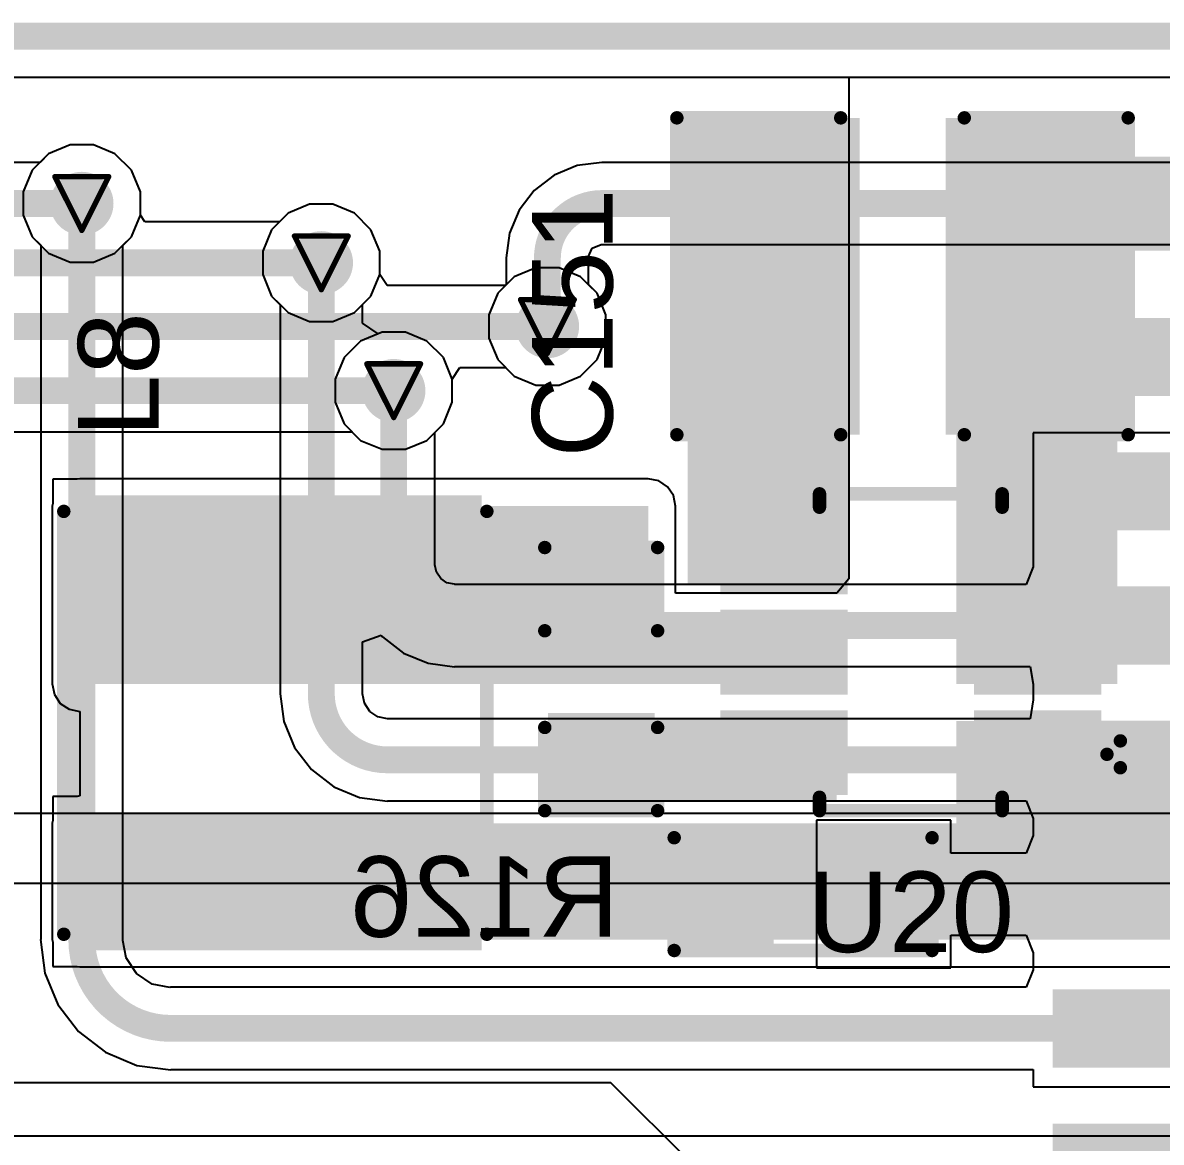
# Model space of a CAD drawing. Header units: inches. Extents: x 0 to 211, y 0 to 201.
# Drawn here: x 1.2294 to 1.6532, y 4.3125 to 4.7294 of the extents above; entities that cross this region are included whole.
import ezdxf

# ---------------------------------------------------------------- set-up
doc = ezdxf.new("R2010")
doc.units = ezdxf.units.IN
doc.header["$MEASUREMENT"] = 0
for name, color, linetype in [('Board Outline', 216, 'Continuous'), ('Bottom Layer', 5, 'Continuous'), ('Bottom Overlay', 54, 'Continuous'), ('Bottom Paste', 16, 'Continuous'), ('Bottom Solder', 6, 'Continuous'), ('Drill Drawing', 1, 'Continuous'), ('Layer 1', 16, 'Continuous'), ('Layer 2', 76, 'Continuous'), ('Top Layer', 1, 'Continuous'), ('Top Overlay', 2, 'Continuous'), ('Top Paste', 8, 'Continuous'), ('Top Solder', 216, 'Continuous'), ('Via Holes', 16, 'Continuous')]:
    doc.layers.add(name, color=color, linetype=linetype)
doc.styles.add('Arial', font='', dxfattribs={"height": 0.2})
doc.styles.get('Arial').set_extended_font_data('Arial')

# ---------------------------------------------------------------- blocks, each defined once
blk = doc.blocks.new('TSOT_23_6_6')
at = {"layer": 'Top Layer'}
for points in [[(-0.06693, 0.04921), (-0.02756, 0.04921), (-0.02756, 0.02559), (-0.06693, 0.02559)], [(0.02756, 0.04921), (0.06693, 0.04921), (0.06693, 0.02559), (0.02756, 0.02559)], [(-0.06693, 0.01181), (-0.02756, 0.01181), (-0.02756, -0.01181), (-0.06693, -0.01181)], [(0.02756, 0.01181), (0.06693, 0.01181), (0.06693, -0.01181), (0.02756, -0.01181)], [(-0.06693, -0.02559), (-0.02756, -0.02559), (-0.02756, -0.04921), (-0.06693, -0.04921)], [(0.02756, -0.02559), (0.06693, -0.02559), (0.06693, -0.04921), (0.02756, -0.04921)]]:
    blk.add_hatch(color=1, dxfattribs=at).paths.add_polyline_path(points)
at = {"layer": 'Top Paste'}
for points in [[(-0.06693, 0.04921), (-0.02756, 0.04921), (-0.02756, 0.02559), (-0.06693, 0.02559)], [(0.02756, 0.04921), (0.06693, 0.04921), (0.06693, 0.02559), (0.02756, 0.02559)], [(-0.06693, 0.01181), (-0.02756, 0.01181), (-0.02756, -0.01181), (-0.06693, -0.01181)], [(0.02756, 0.01181), (0.06693, 0.01181), (0.06693, -0.01181), (0.02756, -0.01181)], [(-0.06693, -0.02559), (-0.02756, -0.02559), (-0.02756, -0.04921), (-0.06693, -0.04921)], [(0.02756, -0.02559), (0.06693, -0.02559), (0.06693, -0.04921), (0.02756, -0.04921)]]:
    blk.add_hatch(color=8, dxfattribs=at).paths.add_polyline_path(points)
at = {"layer": 'Top Solder'}
for points in [[(-0.07093, 0.05321), (-0.02356, 0.05321), (-0.02356, 0.02159), (-0.07093, 0.02159)], [(0.02356, 0.05321), (0.07093, 0.05321), (0.07093, 0.02159), (0.02356, 0.02159)], [(-0.07093, 0.01581), (-0.02356, 0.01581), (-0.02356, -0.01581), (-0.07093, -0.01581)], [(0.02356, 0.01581), (0.07093, 0.01581), (0.07093, -0.01581), (0.02356, -0.01581)], [(-0.07093, -0.02159), (-0.02356, -0.02159), (-0.02356, -0.05321), (-0.07093, -0.05321)], [(0.02356, -0.02159), (0.07093, -0.02159), (0.07093, -0.05321), (0.02356, -0.05321)]]:
    blk.add_hatch(color=216, dxfattribs=at).paths.add_polyline_path(points)
at = {"layer": 'Top Overlay'}
for points in [[(0.034, 0.059, 0.005, 0.005, 0), (-0.034, 0.059, 0.005, 0.005, 0)], [(-0.034, 0.059, 0.005, 0.005, 0), (-0.034, 0.054, 0.005, 0.005, 0)], [(0.034, 0.059, 0.005, 0.005, 0), (0.034, 0.054, 0.005, 0.005, 0)], [(-0.078, 0.043, 0.005, 0.005, 0), (-0.078, 0.033, 0.005, 0.005, 0)], [(-0.073, 0.038, 0.005, 0.005, 0), (-0.078, 0.043, 0.005, 0.005, 0)], [(-0.073, 0.038, 0.005, 0.005, 0), (-0.078, 0.033, 0.005, 0.005, 0)], [(-0.034, -0.059, 0.005, 0.005, 0), (-0.034, -0.054, 0.005, 0.005, 0)], [(0.034, -0.054, 0.005, 0.005, 0), (0.034, -0.059, 0.005, 0.005, 0)], [(0.034, -0.059, 0.005, 0.005, 0), (-0.034, -0.059, 0.005, 0.005, 0)]]:
    blk.add_lwpolyline(points, format="xyseb", dxfattribs=at)
for points in [[(-0.03525, 0.059, 0.0025, 0.0025, 1), (-0.03275, 0.059, 0.0025, 0.0025, 1)], [(-0.03525, 0.059, 0.0025, 0.0025, 1), (-0.03275, 0.059, 0.0025, 0.0025, 1)], [(0.03275, 0.059, 0.0025, 0.0025, 1), (0.03525, 0.059, 0.0025, 0.0025, 1)], [(0.03275, 0.059, 0.0025, 0.0025, 1), (0.03525, 0.059, 0.0025, 0.0025, 1)], [(-0.03525, 0.054, 0.0025, 0.0025, 1), (-0.03275, 0.054, 0.0025, 0.0025, 1)], [(0.03275, 0.054, 0.0025, 0.0025, 1), (0.03525, 0.054, 0.0025, 0.0025, 1)], [(-0.07925, 0.043, 0.0025, 0.0025, 1), (-0.07675, 0.043, 0.0025, 0.0025, 1)], [(-0.07925, 0.043, 0.0025, 0.0025, 1), (-0.07675, 0.043, 0.0025, 0.0025, 1)], [(-0.07425, 0.038, 0.0025, 0.0025, 1), (-0.07175, 0.038, 0.0025, 0.0025, 1)], [(-0.07425, 0.038, 0.0025, 0.0025, 1), (-0.07175, 0.038, 0.0025, 0.0025, 1)], [(-0.07925, 0.033, 0.0025, 0.0025, 1), (-0.07675, 0.033, 0.0025, 0.0025, 1)], [(-0.07925, 0.033, 0.0025, 0.0025, 1), (-0.07675, 0.033, 0.0025, 0.0025, 1)], [(-0.03525, -0.054, 0.0025, 0.0025, 1), (-0.03275, -0.054, 0.0025, 0.0025, 1)], [(0.03275, -0.054, 0.0025, 0.0025, 1), (0.03525, -0.054, 0.0025, 0.0025, 1)], [(-0.03525, -0.059, 0.0025, 0.0025, 1), (-0.03275, -0.059, 0.0025, 0.0025, 1)], [(-0.03525, -0.059, 0.0025, 0.0025, 1), (-0.03275, -0.059, 0.0025, 0.0025, 1)], [(0.03275, -0.059, 0.0025, 0.0025, 1), (0.03525, -0.059, 0.0025, 0.0025, 1)], [(0.03275, -0.059, 0.0025, 0.0025, 1), (0.03525, -0.059, 0.0025, 0.0025, 1)]]:
    blk.add_lwpolyline(points, format="xyseb", close=True, dxfattribs=at)
blk = doc.blocks.new('SOIC_16_300____B_8')
at = {"layer": 'Bottom Layer'}
for points in [[(-0.22441, 0.18681), (-0.15945, 0.18681), (-0.15945, 0.16319), (-0.22441, 0.16319)], [(0.15945, 0.18681), (0.22441, 0.18681), (0.22441, 0.16319), (0.15945, 0.16319)], [(-0.22441, 0.13681), (-0.15945, 0.13681), (-0.15945, 0.11319), (-0.22441, 0.11319)], [(0.15945, 0.13681), (0.22441, 0.13681), (0.22441, 0.11319), (0.15945, 0.11319)], [(-0.22441, 0.08681), (-0.15945, 0.08681), (-0.15945, 0.06319), (-0.22441, 0.06319)], [(0.15945, 0.08681), (0.22441, 0.08681), (0.22441, 0.06319), (0.15945, 0.06319)], [(-0.22441, 0.03681), (-0.15945, 0.03681), (-0.15945, 0.01319), (-0.22441, 0.01319)], [(0.15945, 0.03681), (0.22441, 0.03681), (0.22441, 0.01319), (0.15945, 0.01319)], [(-0.22441, -0.01319), (-0.15945, -0.01319), (-0.15945, -0.03681), (-0.22441, -0.03681)], [(0.15945, -0.01319), (0.22441, -0.01319), (0.22441, -0.03681), (0.15945, -0.03681)], [(-0.22441, -0.06319), (-0.15945, -0.06319), (-0.15945, -0.08681), (-0.22441, -0.08681)], [(0.15945, -0.06319), (0.22441, -0.06319), (0.22441, -0.08681), (0.15945, -0.08681)], [(-0.22441, -0.11319), (-0.15945, -0.11319), (-0.15945, -0.13681), (-0.22441, -0.13681)], [(0.15945, -0.11319), (0.22441, -0.11319), (0.22441, -0.13681), (0.15945, -0.13681)], [(-0.22441, -0.16319), (-0.15945, -0.16319), (-0.15945, -0.18681), (-0.22441, -0.18681)], [(0.15945, -0.16319), (0.22441, -0.16319), (0.22441, -0.18681), (0.15945, -0.18681)]]:
    blk.add_hatch(color=5, dxfattribs=at).paths.add_polyline_path(points)
at = {"layer": 'Bottom Overlay'}
blk.add_hatch(color=54, dxfattribs=at).paths.add_polyline_path([(-0.156, -0.18799), (-0.142, -0.18799), (-0.142, -0.16199), (-0.156, -0.16199)])
at = {"layer": 'Bottom Paste'}
for points in [[(-0.22441, 0.18681), (-0.15945, 0.18681), (-0.15945, 0.16319), (-0.22441, 0.16319)], [(0.15945, 0.18681), (0.22441, 0.18681), (0.22441, 0.16319), (0.15945, 0.16319)], [(-0.22441, 0.13681), (-0.15945, 0.13681), (-0.15945, 0.11319), (-0.22441, 0.11319)], [(0.15945, 0.13681), (0.22441, 0.13681), (0.22441, 0.11319), (0.15945, 0.11319)], [(-0.22441, 0.08681), (-0.15945, 0.08681), (-0.15945, 0.06319), (-0.22441, 0.06319)], [(0.15945, 0.08681), (0.22441, 0.08681), (0.22441, 0.06319), (0.15945, 0.06319)], [(-0.22441, 0.03681), (-0.15945, 0.03681), (-0.15945, 0.01319), (-0.22441, 0.01319)], [(0.15945, 0.03681), (0.22441, 0.03681), (0.22441, 0.01319), (0.15945, 0.01319)], [(-0.22441, -0.01319), (-0.15945, -0.01319), (-0.15945, -0.03681), (-0.22441, -0.03681)], [(0.15945, -0.01319), (0.22441, -0.01319), (0.22441, -0.03681), (0.15945, -0.03681)], [(-0.22441, -0.06319), (-0.15945, -0.06319), (-0.15945, -0.08681), (-0.22441, -0.08681)], [(0.15945, -0.06319), (0.22441, -0.06319), (0.22441, -0.08681), (0.15945, -0.08681)], [(-0.22441, -0.11319), (-0.15945, -0.11319), (-0.15945, -0.13681), (-0.22441, -0.13681)], [(0.15945, -0.11319), (0.22441, -0.11319), (0.22441, -0.13681), (0.15945, -0.13681)], [(-0.22441, -0.16319), (-0.15945, -0.16319), (-0.15945, -0.18681), (-0.22441, -0.18681)], [(0.15945, -0.16319), (0.22441, -0.16319), (0.22441, -0.18681), (0.15945, -0.18681)]]:
    blk.add_hatch(color=16, dxfattribs=at).paths.add_polyline_path(points)
at = {"layer": 'Bottom Solder'}
for points in [[(-0.22717, 0.18957), (-0.15669, 0.18957), (-0.15669, 0.16043), (-0.22717, 0.16043)], [(0.15669, 0.18957), (0.22717, 0.18957), (0.22717, 0.16043), (0.15669, 0.16043)], [(-0.22717, 0.13957), (-0.15669, 0.13957), (-0.15669, 0.11043), (-0.22717, 0.11043)], [(0.15669, 0.13957), (0.22717, 0.13957), (0.22717, 0.11043), (0.15669, 0.11043)], [(-0.22717, 0.08957), (-0.15669, 0.08957), (-0.15669, 0.06043), (-0.22717, 0.06043)], [(0.15669, 0.08957), (0.22717, 0.08957), (0.22717, 0.06043), (0.15669, 0.06043)], [(-0.22717, 0.03957), (-0.15669, 0.03957), (-0.15669, 0.01043), (-0.22717, 0.01043)], [(0.15669, 0.03957), (0.22717, 0.03957), (0.22717, 0.01043), (0.15669, 0.01043)], [(-0.22717, -0.01043), (-0.15669, -0.01043), (-0.15669, -0.03957), (-0.22717, -0.03957)], [(0.15669, -0.01043), (0.22717, -0.01043), (0.22717, -0.03957), (0.15669, -0.03957)], [(-0.22717, -0.06043), (-0.15669, -0.06043), (-0.15669, -0.08957), (-0.22717, -0.08957)], [(0.15669, -0.06043), (0.22717, -0.06043), (0.22717, -0.08957), (0.15669, -0.08957)], [(-0.22717, -0.11043), (-0.15669, -0.11043), (-0.15669, -0.13957), (-0.22717, -0.13957)], [(0.15669, -0.11043), (0.22717, -0.11043), (0.22717, -0.13957), (0.15669, -0.13957)], [(-0.22717, -0.16043), (-0.15669, -0.16043), (-0.15669, -0.18957), (-0.22717, -0.18957)], [(0.15669, -0.16043), (0.22717, -0.16043), (0.22717, -0.18957), (0.15669, -0.18957)]]:
    blk.add_hatch(color=6, dxfattribs=at).paths.add_polyline_path(points)
at = {"layer": 'Bottom Overlay'}
for points in [[(-0.142, 0.205, 0.005, 0.005, 0), (0.151, 0.205, 0.005, 0.005, 0)], [(-0.2363, -0.171, 0.00787, 0.00787, 0), (-0.2313, -0.176, 0.00787, 0.00787, 0)], [(-0.2363, -0.181, 0.00787, 0.00787, 0), (-0.2363, -0.171, 0.00787, 0.00787, 0)], [(-0.2363, -0.181, 0.00787, 0.00787, 0), (-0.2313, -0.176, 0.00787, 0.00787, 0)], [(-0.142, -0.205, 0.005, 0.005, 0), (0.151, -0.205, 0.005, 0.005, 0)]]:
    blk.add_lwpolyline(points, format="xyseb", dxfattribs=at)
for points in [[(-0.14325, 0.205, 0.0025, 0.0025, 1), (-0.14075, 0.205, 0.0025, 0.0025, 1)], [(0.14975, 0.205, 0.0025, 0.0025, 1), (0.15225, 0.205, 0.0025, 0.0025, 1)], [(-0.23827, -0.171, 0.00394, 0.00394, 1), (-0.23433, -0.171, 0.00394, 0.00394, 1)], [(-0.23827, -0.171, 0.00394, 0.00394, 1), (-0.23433, -0.171, 0.00394, 0.00394, 1)], [(-0.23327, -0.176, 0.00394, 0.00394, 1), (-0.22933, -0.176, 0.00394, 0.00394, 1)], [(-0.23327, -0.176, 0.00394, 0.00394, 1), (-0.22933, -0.176, 0.00394, 0.00394, 1)], [(-0.23827, -0.181, 0.00394, 0.00394, 1), (-0.23433, -0.181, 0.00394, 0.00394, 1)], [(-0.23827, -0.181, 0.00394, 0.00394, 1), (-0.23433, -0.181, 0.00394, 0.00394, 1)], [(-0.14325, -0.205, 0.0025, 0.0025, 1), (-0.14075, -0.205, 0.0025, 0.0025, 1)], [(0.14975, -0.205, 0.0025, 0.0025, 1), (0.15225, -0.205, 0.0025, 0.0025, 1)]]:
    blk.add_lwpolyline(points, format="xyseb", close=True, dxfattribs=at)
blk = doc.blocks.new('R___0603_B_12')
at = {"layer": 'Bottom Layer'}
for points in [[(-0.045, -0.0175), (-0.045, 0.0175), (-0.015, 0.0175), (-0.015, -0.0175)], [(0.015, -0.0175), (0.015, 0.0175), (0.045, 0.0175), (0.045, -0.0175)]]:
    blk.add_hatch(color=5, dxfattribs=at).paths.add_polyline_path(points)
at = {"layer": 'Bottom Paste'}
for points in [[(-0.045, -0.0175), (-0.045, 0.0175), (-0.015, 0.0175), (-0.015, -0.0175)], [(0.015, -0.0175), (0.015, 0.0175), (0.045, 0.0175), (0.045, -0.0175)]]:
    blk.add_hatch(color=16, dxfattribs=at).paths.add_polyline_path(points)
at = {"layer": 'Bottom Solder'}
for points in [[(-0.049, -0.0215), (-0.049, 0.0215), (-0.011, 0.0215), (-0.011, -0.0215)], [(0.011, -0.0215), (0.011, 0.0215), (0.049, 0.0215), (0.049, -0.0215)]]:
    blk.add_hatch(color=6, dxfattribs=at).paths.add_polyline_path(points)
at = {"layer": 'Bottom Overlay'}
for points in [[(-0.048, 0.021, 0.005, 0.005, 0), (0.048, 0.021, 0.005, 0.005, 0)], [(-0.048, -0.021, 0.005, 0.005, 0), (-0.048, 0.021, 0.005, 0.005, 0)], [(0.048, -0.021, 0.005, 0.005, 0), (0.048, 0.021, 0.005, 0.005, 0)], [(-0.048, -0.021, 0.005, 0.005, 0), (0.048, -0.021, 0.005, 0.005, 0)]]:
    blk.add_lwpolyline(points, format="xyseb", dxfattribs=at)
for points in [[(-0.04925, 0.021, 0.0025, 0.0025, 1), (-0.04675, 0.021, 0.0025, 0.0025, 1)], [(-0.04925, 0.021, 0.0025, 0.0025, 1), (-0.04675, 0.021, 0.0025, 0.0025, 1)], [(0.04675, 0.021, 0.0025, 0.0025, 1), (0.04925, 0.021, 0.0025, 0.0025, 1)], [(0.04675, 0.021, 0.0025, 0.0025, 1), (0.04925, 0.021, 0.0025, 0.0025, 1)], [(-0.04925, -0.021, 0.0025, 0.0025, 1), (-0.04675, -0.021, 0.0025, 0.0025, 1)], [(-0.04925, -0.021, 0.0025, 0.0025, 1), (-0.04675, -0.021, 0.0025, 0.0025, 1)], [(0.04675, -0.021, 0.0025, 0.0025, 1), (0.04925, -0.021, 0.0025, 0.0025, 1)], [(0.04675, -0.021, 0.0025, 0.0025, 1), (0.04925, -0.021, 0.0025, 0.0025, 1)]]:
    blk.add_lwpolyline(points, format="xyseb", close=True, dxfattribs=at)
blk = doc.blocks.new('FNR4030S3R9MT_17')
at = {"layer": 'Top Layer'}
for points in [[(-0.08071, 0.07283), (-0.0374, 0.07283), (-0.0374, -0.07283), (-0.08071, -0.07283)], [(0.0374, 0.07283), (0.08071, 0.07283), (0.08071, -0.07283), (0.0374, -0.07283)]]:
    blk.add_hatch(color=1, dxfattribs=at).paths.add_polyline_path(points)
at = {"layer": 'Top Paste'}
for points in [[(-0.08071, 0.07283), (-0.0374, 0.07283), (-0.0374, -0.07283), (-0.08071, -0.07283)], [(0.0374, 0.07283), (0.08071, 0.07283), (0.08071, -0.07283), (0.0374, -0.07283)]]:
    blk.add_hatch(color=8, dxfattribs=at).paths.add_polyline_path(points)
at = {"layer": 'Top Solder'}
for points in [[(-0.08471, 0.07683), (-0.0334, 0.07683), (-0.0334, -0.07683), (-0.08471, -0.07683)], [(0.0334, 0.07683), (0.08471, 0.07683), (0.08471, -0.07683), (0.0334, -0.07683)]]:
    blk.add_hatch(color=216, dxfattribs=at).paths.add_polyline_path(points)
at = {"layer": 'Top Overlay'}
for points in [[(0.07874, 0.07874, 0.005, 0.005, 0), (-0.07874, 0.07874, 0.005, 0.005, 0)], [(0.07874, -0.07874, 0.005, 0.005, 0), (-0.07874, -0.07874, 0.005, 0.005, 0)]]:
    blk.add_lwpolyline(points, format="xyseb", dxfattribs=at)
for points in [[(-0.07999, 0.07874, 0.0025, 0.0025, 1), (-0.07749, 0.07874, 0.0025, 0.0025, 1)], [(0.07749, 0.07874, 0.0025, 0.0025, 1), (0.07999, 0.07874, 0.0025, 0.0025, 1)], [(-0.07999, -0.07874, 0.0025, 0.0025, 1), (-0.07749, -0.07874, 0.0025, 0.0025, 1)], [(0.07749, -0.07874, 0.0025, 0.0025, 1), (0.07999, -0.07874, 0.0025, 0.0025, 1)]]:
    blk.add_lwpolyline(points, format="xyseb", close=True, dxfattribs=at)
blk = doc.blocks.new('C___1210_30')
at = {"layer": 'Top Layer'}
for points in [[(-0.08, 0.055), (-0.02, 0.055), (-0.02, -0.055), (-0.08, -0.055)], [(0.02, 0.055), (0.08, 0.055), (0.08, -0.055), (0.02, -0.055)]]:
    blk.add_hatch(color=1, dxfattribs=at).paths.add_polyline_path(points)
at = {"layer": 'Top Paste'}
for points in [[(-0.08, 0.055), (-0.02, 0.055), (-0.02, -0.055), (-0.08, -0.055)], [(0.02, 0.055), (0.08, 0.055), (0.08, -0.055), (0.02, -0.055)]]:
    blk.add_hatch(color=8, dxfattribs=at).paths.add_polyline_path(points)
at = {"layer": 'Top Solder'}
for points in [[(-0.084, 0.059), (-0.016, 0.059), (-0.016, -0.059), (-0.084, -0.059)], [(0.016, 0.059), (0.084, 0.059), (0.084, -0.059), (0.016, -0.059)]]:
    blk.add_hatch(color=216, dxfattribs=at).paths.add_polyline_path(points)
at = {"layer": 'Top Overlay'}
for points in [[(-0.084, -0.059, 0.005, 0.005, 0), (-0.084, 0.059, 0.005, 0.005, 0)], [(-0.084, 0.059, 0.005, 0.005, 0), (-0.023, 0.059, 0.005, 0.005, 0)], [(0.023, 0.059, 0.005, 0.005, 0), (0.084, 0.059, 0.005, 0.005, 0)], [(0.084, -0.059, 0.005, 0.005, 0), (0.084, 0.059, 0.005, 0.005, 0)], [(-0.084, -0.059, 0.005, 0.005, 0), (-0.023, -0.059, 0.005, 0.005, 0)], [(0.023, -0.059, 0.005, 0.005, 0), (0.084, -0.059, 0.005, 0.005, 0)]]:
    blk.add_lwpolyline(points, format="xyseb", dxfattribs=at)
for points in [[(-0.08525, 0.059, 0.0025, 0.0025, 1), (-0.08275, 0.059, 0.0025, 0.0025, 1)], [(-0.08525, 0.059, 0.0025, 0.0025, 1), (-0.08275, 0.059, 0.0025, 0.0025, 1)], [(-0.02425, 0.059, 0.0025, 0.0025, 1), (-0.02175, 0.059, 0.0025, 0.0025, 1)], [(0.02175, 0.059, 0.0025, 0.0025, 1), (0.02425, 0.059, 0.0025, 0.0025, 1)], [(0.08275, 0.059, 0.0025, 0.0025, 1), (0.08525, 0.059, 0.0025, 0.0025, 1)], [(0.08275, 0.059, 0.0025, 0.0025, 1), (0.08525, 0.059, 0.0025, 0.0025, 1)], [(-0.08525, -0.059, 0.0025, 0.0025, 1), (-0.08275, -0.059, 0.0025, 0.0025, 1)], [(-0.08525, -0.059, 0.0025, 0.0025, 1), (-0.08275, -0.059, 0.0025, 0.0025, 1)], [(-0.02425, -0.059, 0.0025, 0.0025, 1), (-0.02175, -0.059, 0.0025, 0.0025, 1)], [(0.02175, -0.059, 0.0025, 0.0025, 1), (0.02425, -0.059, 0.0025, 0.0025, 1)], [(0.08275, -0.059, 0.0025, 0.0025, 1), (0.08525, -0.059, 0.0025, 0.0025, 1)], [(0.08275, -0.059, 0.0025, 0.0025, 1), (0.08525, -0.059, 0.0025, 0.0025, 1)]]:
    blk.add_lwpolyline(points, format="xyseb", close=True, dxfattribs=at)
blk = doc.blocks.new('C___0603_32')
at = {"layer": 'Top Layer'}
for points in [[(-0.015, 0.0175), (-0.015, -0.0175), (-0.045, -0.0175), (-0.045, 0.0175)], [(0.045, 0.0175), (0.045, -0.0175), (0.015, -0.0175), (0.015, 0.0175)]]:
    blk.add_hatch(color=1, dxfattribs=at).paths.add_polyline_path(points)
at = {"layer": 'Top Paste'}
for points in [[(-0.015, 0.0175), (-0.015, -0.0175), (-0.045, -0.0175), (-0.045, 0.0175)], [(0.045, 0.0175), (0.045, -0.0175), (0.015, -0.0175), (0.015, 0.0175)]]:
    blk.add_hatch(color=8, dxfattribs=at).paths.add_polyline_path(points)
at = {"layer": 'Top Solder'}
for points in [[(-0.01264, 0.01986), (-0.01264, -0.01986), (-0.04736, -0.01986), (-0.04736, 0.01986)], [(0.04736, 0.01986), (0.04736, -0.01986), (0.01264, -0.01986), (0.01264, 0.01986)]]:
    blk.add_hatch(color=216, dxfattribs=at).paths.add_polyline_path(points)
at = {"layer": 'Top Overlay'}
for points in [[(-0.049, 0.021, 0.005, 0.005, 0), (-0.049, -0.021, 0.005, 0.005, 0)], [(-0.049, 0.021, 0.005, 0.005, 0), (-0.018, 0.021, 0.005, 0.005, 0)], [(0.018, 0.021, 0.005, 0.005, 0), (0.049, 0.021, 0.005, 0.005, 0)], [(0.049, 0.021, 0.005, 0.005, 0), (0.049, -0.021, 0.005, 0.005, 0)], [(-0.049, -0.021, 0.005, 0.005, 0), (-0.018, -0.021, 0.005, 0.005, 0)], [(0.018, -0.021, 0.005, 0.005, 0), (0.049, -0.021, 0.005, 0.005, 0)]]:
    blk.add_lwpolyline(points, format="xyseb", dxfattribs=at)
for points in [[(-0.05025, 0.021, 0.0025, 0.0025, 1), (-0.04775, 0.021, 0.0025, 0.0025, 1)], [(-0.05025, 0.021, 0.0025, 0.0025, 1), (-0.04775, 0.021, 0.0025, 0.0025, 1)], [(-0.01925, 0.021, 0.0025, 0.0025, 1), (-0.01675, 0.021, 0.0025, 0.0025, 1)], [(0.01675, 0.021, 0.0025, 0.0025, 1), (0.01925, 0.021, 0.0025, 0.0025, 1)], [(0.04775, 0.021, 0.0025, 0.0025, 1), (0.05025, 0.021, 0.0025, 0.0025, 1)], [(0.04775, 0.021, 0.0025, 0.0025, 1), (0.05025, 0.021, 0.0025, 0.0025, 1)], [(-0.05025, -0.021, 0.0025, 0.0025, 1), (-0.04775, -0.021, 0.0025, 0.0025, 1)], [(-0.05025, -0.021, 0.0025, 0.0025, 1), (-0.04775, -0.021, 0.0025, 0.0025, 1)], [(-0.01925, -0.021, 0.0025, 0.0025, 1), (-0.01675, -0.021, 0.0025, 0.0025, 1)], [(0.01675, -0.021, 0.0025, 0.0025, 1), (0.01925, -0.021, 0.0025, 0.0025, 1)], [(0.04775, -0.021, 0.0025, 0.0025, 1), (0.05025, -0.021, 0.0025, 0.0025, 1)], [(0.04775, -0.021, 0.0025, 0.0025, 1), (0.05025, -0.021, 0.0025, 0.0025, 1)]]:
    blk.add_lwpolyline(points, format="xyseb", close=True, dxfattribs=at)

msp = doc.modelspace()

# ---------------------------------------------------------------- hatches: boundary and pattern name
at = {"layer": 'Bottom Layer'}
h = msp.add_hatch(color=5, dxfattribs=at)
edge = h.paths.add_edge_path()
edge.add_arc((1.25139, 4.6621), 0.01181, 0, 360)
h = msp.add_hatch(color=5, dxfattribs=at)
edge = h.paths.add_edge_path()
edge.add_arc((1.34055, 4.64), 0.01181, 0, 360)
h = msp.add_hatch(color=5, dxfattribs=at)
edge = h.paths.add_edge_path()
edge.add_arc((1.42471, 4.61632), 0.01181, 0, 360)
h = msp.add_hatch(color=5, dxfattribs=at)
edge = h.paths.add_edge_path()
edge.add_arc((1.3675, 4.5924), 0.01181, 0, 360)
at = {"layer": 'Layer 1'}
h = msp.add_hatch(color=16, dxfattribs=at)
edge = h.paths.add_edge_path()
edge.add_arc((1.25139, 4.6621), 0.01181, 0, 360)
h = msp.add_hatch(color=16, dxfattribs=at)
edge = h.paths.add_edge_path()
edge.add_arc((1.34055, 4.64), 0.01181, 0, 360)
h = msp.add_hatch(color=16, dxfattribs=at)
edge = h.paths.add_edge_path()
edge.add_arc((1.42471, 4.61632), 0.01181, 0, 360)
h = msp.add_hatch(color=16, dxfattribs=at)
edge = h.paths.add_edge_path()
edge.add_arc((1.3675, 4.5924), 0.01181, 0, 360)
at = {"layer": 'Layer 2'}
h = msp.add_hatch(color=76, dxfattribs=at)
edge = h.paths.add_edge_path()
edge.add_arc((1.25139, 4.6621), 0.01181, 0, 360)
h = msp.add_hatch(color=76, dxfattribs=at)
edge = h.paths.add_edge_path()
edge.add_arc((1.34055, 4.64), 0.01181, 0, 360)
h = msp.add_hatch(color=76, dxfattribs=at)
edge = h.paths.add_edge_path()
edge.add_arc((1.42471, 4.61632), 0.01181, 0, 360)
h = msp.add_hatch(color=76, dxfattribs=at)
edge = h.paths.add_edge_path()
edge.add_arc((1.3675, 4.5924), 0.01181, 0, 360)
at = {"layer": 'Top Layer'}
for points in [[(1.47691, 4.52059), (1.53691, 4.52059), (1.53691, 4.69), (1.47691, 4.69)], [(1.57691, 4.48319), (1.63691, 4.48319), (1.63691, 4.635), (1.57691, 4.635)], [(1.25061, 4.48319), (1.46224, 4.48319), (1.46224, 4.54944), (1.25061, 4.54944)], [(1.25061, 4.48319), (1.53244, 4.48319), (1.53244, 4.50681), (1.25061, 4.50681)], [(1.43324, 4.44), (1.53244, 4.44), (1.53244, 4.47), (1.43324, 4.47)], [(1.57691, 4.38802), (1.83226, 4.38802), (1.83226, 4.46941), (1.57691, 4.46941)], [(1.57691, 4.44579), (1.79, 4.44579), (1.79, 4.46941), (1.57691, 4.46941)], [(1.25061, 4.38802), (1.82, 4.38802), (1.82, 4.43133), (1.25061, 4.43133)]]:
    msp.add_hatch(color=1, dxfattribs=at).paths.add_polyline_path(points)
h = msp.add_hatch(color=1, dxfattribs=at)
edge = h.paths.add_edge_path()
edge.add_arc((1.25139, 4.6621), 0.01181, 0, 360)
h = msp.add_hatch(color=1, dxfattribs=at)
edge = h.paths.add_edge_path()
edge.add_arc((1.34055, 4.64), 0.01181, 0, 360)
h = msp.add_hatch(color=1, dxfattribs=at)
edge = h.paths.add_edge_path()
edge.add_arc((1.42471, 4.61632), 0.01181, 0, 360)
h = msp.add_hatch(color=1, dxfattribs=at)
edge = h.paths.add_edge_path()
edge.add_arc((1.3675, 4.5924), 0.01181, 0, 360)
at = {"layer": 'Via Holes'}
h = msp.add_hatch(color=7, dxfattribs=at)
edge = h.paths.add_edge_path()
edge.add_arc((1.25139, 4.6621), 0.00591, 0, 360)
h = msp.add_hatch(color=7, dxfattribs=at)
edge = h.paths.add_edge_path()
edge.add_arc((1.34055, 4.64), 0.00591, 0, 360)
h = msp.add_hatch(color=7, dxfattribs=at)
edge = h.paths.add_edge_path()
edge.add_arc((1.42471, 4.61632), 0.00591, 0, 360)
h = msp.add_hatch(color=7, dxfattribs=at)
edge = h.paths.add_edge_path()
edge.add_arc((1.3675, 4.5924), 0.00591, 0, 360)

# ---------------------------------------------------------------- linework, layer by layer
at = {"layer": 'Board Outline'}
msp.add_lwpolyline([(0, 4.72441, 0.01, 0.01, 0), (4.33071, 4.72441, 0.01, 0.01, 0)], format="xyseb", dxfattribs=at)
at = {"layer": 'Bottom Layer'}
for p, q in [((0.16319, 4.70912), (1.786, 4.70912)), ((1.24705, 4.68391), (1.23904, 4.68059)), ((1.25573, 4.68391), (1.24705, 4.68391)), ((1.26375, 4.68059), (1.25573, 4.68391)), ((1.23904, 4.68059), (1.2329, 4.67446)), ((1.26988, 4.67446), (1.26375, 4.68059)), ((1.2329, 4.67446), (1.22958, 4.66644)), ((1.2732, 4.66644), (1.26988, 4.67446)), ((1.43579, 4.6762), (1.4272, 4.67264)), ((1.445, 4.67741), (1.43579, 4.6762)), ((1.445, 4.6774), (1.445, 4.67741)), ((1.786, 4.6774), (1.445, 4.6774)), ((1.4272, 4.67264), (1.41983, 4.66698)), ((1.22958, 4.66644), (1.22958, 4.65777)), ((1.2732, 4.65777), (1.2732, 4.66644)), ((1.41983, 4.66698), (1.41418, 4.65961)), ((1.33621, 4.66181), (1.3282, 4.65849)), ((1.34489, 4.66181), (1.33621, 4.66181)), ((1.35291, 4.65849), (1.34489, 4.66181)), ((1.22958, 4.65777), (1.2329, 4.64975)), ((1.26988, 4.64975), (1.2732, 4.65777)), ((1.3282, 4.65849), (1.32206, 4.65235)), ((1.35904, 4.65235), (1.35291, 4.65849)), ((1.41418, 4.65961), (1.41062, 4.65103)), ((1.2329, 4.64975), (1.2361, 4.64655)), ((1.26669, 4.64655), (1.26988, 4.64975)), ((1.32206, 4.65235), (1.31874, 4.64434)), ((1.36236, 4.64434), (1.35904, 4.65235)), ((1.41062, 4.65103), (1.40941, 4.64182)), ((1.2361, 4.64655), (1.2361, 4.38802)), ((1.26669, 4.38802), (1.26669, 4.64655)), ((1.43995, 4.64212), (1.44134, 4.64548)), ((1.44134, 4.64548), (1.44469, 4.64687)), ((1.44469, 4.64687), (1.445, 4.64681)), ((1.445, 4.64681), (1.786, 4.64681)), ((1.31874, 4.64434), (1.31874, 4.63566)), ((1.36236, 4.63566), (1.36236, 4.64434)), ((1.40941, 4.64182), (1.40942, 4.64182)), ((1.40942, 4.64182), (1.40942, 4.63188)), ((1.44001, 4.64182), (1.43995, 4.64212)), ((1.44001, 4.63188), (1.44001, 4.64182)), ((1.31874, 4.63566), (1.32206, 4.62765)), ((1.35904, 4.62765), (1.36236, 4.63566)), ((1.40622, 4.62868), (1.4029, 4.62066)), ((1.40942, 4.63188), (1.40622, 4.62868)), ((1.4432, 4.62868), (1.44001, 4.63188)), ((1.44652, 4.62066), (1.4432, 4.62868)), ((1.32206, 4.62765), (1.32526, 4.62445)), ((1.32526, 4.62445), (1.32526, 4.47954)), ((1.35585, 4.62445), (1.35904, 4.62765)), ((1.35585, 4.61749), (1.35585, 4.62445)), ((1.4029, 4.62066), (1.4029, 4.61199)), ((1.44652, 4.61199), (1.44652, 4.62066)), ((1.36167, 4.6136), (1.35585, 4.61749)), ((1.36316, 4.61422), (1.36167, 4.6136)), ((1.37184, 4.61422), (1.36316, 4.61422)), ((1.37986, 4.6109), (1.37184, 4.61422)), ((1.38599, 4.60476), (1.37986, 4.6109)), ((1.4029, 4.61199), (1.40622, 4.60397)), ((1.4432, 4.60397), (1.44652, 4.61199)), ((1.38931, 4.59674), (1.38599, 4.60476)), ((1.40622, 4.60397), (1.41236, 4.59783)), ((1.43707, 4.59783), (1.4432, 4.60397)), ((1.38931, 4.58807), (1.38931, 4.59674)), ((1.41236, 4.59783), (1.42038, 4.59451)), ((1.42038, 4.59451), (1.42905, 4.59451)), ((1.42905, 4.59451), (1.43707, 4.59783)), ((1.38599, 4.58005), (1.38931, 4.58807)), ((1.38279, 4.57685), (1.38599, 4.58005)), ((1.38279, 4.52756), (1.38279, 4.57685)), ((1.69055, 4.57675), (1.60559, 4.57675)), ((1.60559, 4.57675), (1.60559, 4.53375)), ((1.60559, 4.53375), (1.60559, 4.53313)), ((1.60559, 4.53313), (1.60559, 4.52675)), ((1.38286, 4.52756), (1.38279, 4.52756)), ((1.38341, 4.52478), (1.38286, 4.52756)), ((1.60559, 4.52675), (1.60292, 4.52024)), ((1.38499, 4.52243), (1.38341, 4.52478)), ((1.38734, 4.52086), (1.38499, 4.52243)), ((1.39012, 4.5203), (1.38734, 4.52086)), ((1.39012, 4.52024), (1.39012, 4.5203)), ((1.60292, 4.52024), (1.39012, 4.52024)), ((1.35585, 4.49893), (1.36285, 4.50131)), ((1.36285, 4.50131), (1.36329, 4.50073)), ((1.36329, 4.50073), (1.37115, 4.4947)), ((1.35585, 4.47954), (1.35585, 4.49893)), ((1.37115, 4.4947), (1.3803, 4.49091)), ((1.3803, 4.49091), (1.39012, 4.48962)), ((1.39012, 4.48962), (1.39012, 4.48965)), ((1.39012, 4.48965), (1.60442, 4.48965)), ((1.60442, 4.48965), (1.60559, 4.48313)), ((1.32526, 4.47954), (1.32521, 4.47954)), ((1.32521, 4.47954), (1.32657, 4.4692)), ((1.35587, 4.47954), (1.35585, 4.47954)), ((1.35658, 4.47599), (1.35587, 4.47954)), ((1.60559, 4.48313), (1.60559, 4.47724)), ((1.35859, 4.47298), (1.35658, 4.47599)), ((1.60559, 4.47724), (1.60442, 4.47024)), ((1.3616, 4.47097), (1.35859, 4.47298)), ((1.36515, 4.47026), (1.3616, 4.47097)), ((1.32657, 4.4692), (1.33056, 4.45957)), ((1.36515, 4.47024), (1.36515, 4.47026)), ((1.60442, 4.47024), (1.36515, 4.47024)), ((1.33056, 4.45957), (1.33691, 4.4513)), ((1.33691, 4.4513), (1.34518, 4.44495)), ((1.34518, 4.44495), (1.35482, 4.44096)), ((1.35482, 4.44096), (1.36515, 4.4396)), ((1.36515, 4.4396), (1.36515, 4.43965)), ((1.36515, 4.43965), (1.60292, 4.43965)), ((1.60292, 4.43965), (1.60559, 4.43313)), ((1.60559, 4.43313), (1.60559, 4.42675)), ((1.57491, 4.43244), (1.52491, 4.43244)), ((1.52491, 4.43244), (1.52491, 4.37744)), ((1.57491, 4.42024), (1.57491, 4.43244)), ((1.60559, 4.42675), (1.60292, 4.42024)), ((1.60292, 4.42024), (1.57491, 4.42024)), ((1.2361, 4.38802), (1.23598, 4.38802)), ((1.23598, 4.38802), (1.23763, 4.37547)), ((1.26662, 4.38768), (1.26669, 4.38802)), ((1.26791, 4.38116), (1.26662, 4.38768)), ((1.57491, 4.37744), (1.57491, 4.38965)), ((1.57491, 4.38965), (1.60292, 4.38965)), ((1.60292, 4.38965), (1.60559, 4.38313)), ((1.60559, 4.38313), (1.60559, 4.37675)), ((1.2718, 4.37535), (1.26791, 4.38116)), ((1.23763, 4.37547), (1.24248, 4.36378)), ((1.27761, 4.37146), (1.2718, 4.37535)), ((1.52491, 4.37744), (1.57491, 4.37744)), ((1.60559, 4.37675), (1.60292, 4.37024)), ((1.28413, 4.37017), (1.27761, 4.37146)), ((1.28448, 4.37024), (1.28413, 4.37017)), ((1.60292, 4.37024), (1.28448, 4.37024)), ((1.24248, 4.36378), (1.25018, 4.35373)), ((1.25018, 4.35373), (1.26023, 4.34603)), ((1.26023, 4.34603), (1.27192, 4.34118)), ((1.27192, 4.34118), (1.28448, 4.33953)), ((1.28448, 4.33953), (1.28448, 4.33965)), ((1.28448, 4.33965), (1.60559, 4.33965)), ((1.60559, 4.33965), (1.60559, 4.33313)), ((1.60559, 4.33313), (1.69055, 4.33313))]:
    msp.add_line(p, q, dxfattribs=at)
for points in [[(1.25139, 4.38802, 0.01, 0.01, 0), (1.25139, 4.6621, 0.01, 0.01, 0)], [(1.42471, 4.64182, 0.01, 0.01, -0.414214), (1.445, 4.6621, 0.01, 0.01, 0)], [(1.445, 4.6621, 0.01, 0.01, 0), (2.0829, 4.6621, 0.01, 0.01, 0)], [(1.34055, 4.47954, 0.01, 0.01, 0), (1.34055, 4.64, 0.01, 0.01, 0)], [(1.42471, 4.61632, 0.01, 0.01, 0), (1.42471, 4.64182, 0.01, 0.01, 0)], [(1.64807, 4.60494, 0.02, 0.02, 0), (1.705, 4.60494, 0.02, 0.02, 0)], [(1.3675, 4.52756, 0.01, 0.01, 0), (1.3675, 4.5924, 0.01, 0.01, 0)], [(1.64807, 4.55494, 0.01, 0.01, 0), (1.76345, 4.55494, 0.01, 0.01, 0)], [(1.39012, 4.50494, 0.01, 0.01, -0.414214), (1.3675, 4.52756, 0.01, 0.01, 0)], [(1.39012, 4.50494, 0.01, 0.01, 0), (1.64807, 4.50494, 0.01, 0.01, 0)], [(1.36515, 4.45494, 0.01, 0.01, -0.414214), (1.34055, 4.47954, 0.01, 0.01, 0)], [(1.36515, 4.45494, 0.01, 0.01, 0), (1.64807, 4.45494, 0.01, 0.01, 0)], [(1.54991, 4.40494, 0.01, 0.01, 0), (1.64807, 4.40494, 0.01, 0.01, 0)], [(1.28448, 4.35494, 0.01, 0.01, -0.414214), (1.25139, 4.38802, 0.01, 0.01, 0)], [(1.28448, 4.35494, 0.01, 0.01, 0), (1.64807, 4.35494, 0.01, 0.01, 0)]]:
    msp.add_lwpolyline(points, format="xyseb", dxfattribs=at)
for points in [[(1.24889, 4.6621, 0.005, 0.005, 1), (1.25389, 4.6621, 0.005, 0.005, 1)], [(1.4425, 4.6621, 0.005, 0.005, 1), (1.4475, 4.6621, 0.005, 0.005, 1)], [(1.4425, 4.6621, 0.005, 0.005, 1), (1.4475, 4.6621, 0.005, 0.005, 1)], [(1.33805, 4.64, 0.005, 0.005, 1), (1.34305, 4.64, 0.005, 0.005, 1)], [(1.42221, 4.64182, 0.005, 0.005, 1), (1.42721, 4.64182, 0.005, 0.005, 1)], [(1.42221, 4.64182, 0.005, 0.005, 1), (1.42721, 4.64182, 0.005, 0.005, 1)], [(1.42221, 4.61632, 0.005, 0.005, 1), (1.42721, 4.61632, 0.005, 0.005, 1)], [(1.64307, 4.60494, 0.01, 0.01, 1), (1.65307, 4.60494, 0.01, 0.01, 1)], [(1.365, 4.5924, 0.005, 0.005, 1), (1.37, 4.5924, 0.005, 0.005, 1)], [(1.64557, 4.55494, 0.005, 0.005, 1), (1.65057, 4.55494, 0.005, 0.005, 1)], [(1.365, 4.52756, 0.005, 0.005, 1), (1.37, 4.52756, 0.005, 0.005, 1)], [(1.365, 4.52756, 0.005, 0.005, 1), (1.37, 4.52756, 0.005, 0.005, 1)], [(1.38762, 4.50494, 0.005, 0.005, 1), (1.39262, 4.50494, 0.005, 0.005, 1)], [(1.38762, 4.50494, 0.005, 0.005, 1), (1.39262, 4.50494, 0.005, 0.005, 1)], [(1.64557, 4.50494, 0.005, 0.005, 1), (1.65057, 4.50494, 0.005, 0.005, 1)], [(1.33805, 4.47954, 0.005, 0.005, 1), (1.34305, 4.47954, 0.005, 0.005, 1)], [(1.33805, 4.47954, 0.005, 0.005, 1), (1.34305, 4.47954, 0.005, 0.005, 1)], [(1.36265, 4.45494, 0.005, 0.005, 1), (1.36765, 4.45494, 0.005, 0.005, 1)], [(1.36265, 4.45494, 0.005, 0.005, 1), (1.36765, 4.45494, 0.005, 0.005, 1)], [(1.64557, 4.45494, 0.005, 0.005, 1), (1.65057, 4.45494, 0.005, 0.005, 1)], [(1.54741, 4.40494, 0.005, 0.005, 1), (1.55241, 4.40494, 0.005, 0.005, 1)], [(1.64557, 4.40494, 0.005, 0.005, 1), (1.65057, 4.40494, 0.005, 0.005, 1)], [(1.24889, 4.38802, 0.005, 0.005, 1), (1.25389, 4.38802, 0.005, 0.005, 1)], [(1.24889, 4.38802, 0.005, 0.005, 1), (1.25389, 4.38802, 0.005, 0.005, 1)], [(1.28198, 4.35494, 0.005, 0.005, 1), (1.28697, 4.35494, 0.005, 0.005, 1)], [(1.28198, 4.35494, 0.005, 0.005, 1), (1.28697, 4.35494, 0.005, 0.005, 1)], [(1.64557, 4.35494, 0.005, 0.005, 1), (1.65057, 4.35494, 0.005, 0.005, 1)]]:
    msp.add_lwpolyline(points, format="xyseb", close=True, dxfattribs=at)
at = {"layer": 'Drill Drawing'}
for points in [[(1.24139, 4.6721, 0.002, 0.002, 0), (1.26139, 4.6721, 0.002, 0.002, 0)], [(1.24139, 4.6721, 0.002, 0.002, 0), (1.25139, 4.6521, 0.002, 0.002, 0)], [(1.25139, 4.6521, 0.002, 0.002, 0), (1.26139, 4.6721, 0.002, 0.002, 0)], [(1.33055, 4.65, 0.002, 0.002, 0), (1.35055, 4.65, 0.002, 0.002, 0)], [(1.33055, 4.65, 0.002, 0.002, 0), (1.34055, 4.63, 0.002, 0.002, 0)], [(1.34055, 4.63, 0.002, 0.002, 0), (1.35055, 4.65, 0.002, 0.002, 0)], [(1.41471, 4.62632, 0.002, 0.002, 0), (1.43471, 4.62632, 0.002, 0.002, 0)], [(1.41471, 4.62632, 0.002, 0.002, 0), (1.42471, 4.60632, 0.002, 0.002, 0)], [(1.42471, 4.60632, 0.002, 0.002, 0), (1.43471, 4.62632, 0.002, 0.002, 0)], [(1.3575, 4.6024, 0.002, 0.002, 0), (1.3775, 4.6024, 0.002, 0.002, 0)], [(1.3575, 4.6024, 0.002, 0.002, 0), (1.3675, 4.5824, 0.002, 0.002, 0)], [(1.3675, 4.5824, 0.002, 0.002, 0), (1.3775, 4.6024, 0.002, 0.002, 0)]]:
    msp.add_lwpolyline(points, format="xyseb", dxfattribs=at)
for points in [[(1.24089, 4.6721, 0.001, 0.001, 1), (1.24189, 4.6721, 0.001, 0.001, 1)], [(1.24089, 4.6721, 0.001, 0.001, 1), (1.24189, 4.6721, 0.001, 0.001, 1)], [(1.26089, 4.6721, 0.001, 0.001, 1), (1.26189, 4.6721, 0.001, 0.001, 1)], [(1.26089, 4.6721, 0.001, 0.001, 1), (1.26189, 4.6721, 0.001, 0.001, 1)], [(1.25089, 4.6521, 0.001, 0.001, 1), (1.25189, 4.6521, 0.001, 0.001, 1)], [(1.25089, 4.6521, 0.001, 0.001, 1), (1.25189, 4.6521, 0.001, 0.001, 1)], [(1.33005, 4.65, 0.001, 0.001, 1), (1.33105, 4.65, 0.001, 0.001, 1)], [(1.33005, 4.65, 0.001, 0.001, 1), (1.33105, 4.65, 0.001, 0.001, 1)], [(1.35005, 4.65, 0.001, 0.001, 1), (1.35105, 4.65, 0.001, 0.001, 1)], [(1.35005, 4.65, 0.001, 0.001, 1), (1.35105, 4.65, 0.001, 0.001, 1)], [(1.34005, 4.63, 0.001, 0.001, 1), (1.34105, 4.63, 0.001, 0.001, 1)], [(1.34005, 4.63, 0.001, 0.001, 1), (1.34105, 4.63, 0.001, 0.001, 1)], [(1.41421, 4.62632, 0.001, 0.001, 1), (1.41521, 4.62632, 0.001, 0.001, 1)], [(1.41421, 4.62632, 0.001, 0.001, 1), (1.41521, 4.62632, 0.001, 0.001, 1)], [(1.43421, 4.62632, 0.001, 0.001, 1), (1.43521, 4.62632, 0.001, 0.001, 1)], [(1.43421, 4.62632, 0.001, 0.001, 1), (1.43521, 4.62632, 0.001, 0.001, 1)], [(1.42421, 4.60632, 0.001, 0.001, 1), (1.42521, 4.60632, 0.001, 0.001, 1)], [(1.42421, 4.60632, 0.001, 0.001, 1), (1.42521, 4.60632, 0.001, 0.001, 1)], [(1.357, 4.6024, 0.001, 0.001, 1), (1.358, 4.6024, 0.001, 0.001, 1)], [(1.357, 4.6024, 0.001, 0.001, 1), (1.358, 4.6024, 0.001, 0.001, 1)], [(1.377, 4.6024, 0.001, 0.001, 1), (1.378, 4.6024, 0.001, 0.001, 1)], [(1.377, 4.6024, 0.001, 0.001, 1), (1.378, 4.6024, 0.001, 0.001, 1)], [(1.367, 4.5824, 0.001, 0.001, 1), (1.368, 4.5824, 0.001, 0.001, 1)], [(1.367, 4.5824, 0.001, 0.001, 1), (1.368, 4.5824, 0.001, 0.001, 1)]]:
    msp.add_lwpolyline(points, format="xyseb", close=True, dxfattribs=at)
at = {"layer": 'Layer 1'}
for p, q in [((0.16319, 4.70912), (4.16751, 4.70912)), ((1.24705, 4.68391), (1.23904, 4.68059)), ((1.25573, 4.68391), (1.24705, 4.68391)), ((1.26375, 4.68059), (1.25573, 4.68391)), ((1.23904, 4.68059), (1.2329, 4.67446)), ((1.26988, 4.67446), (1.26375, 4.68059)), ((1.2329, 4.67446), (1.22958, 4.66644)), ((1.2732, 4.66644), (1.26988, 4.67446)), ((1.22958, 4.66644), (1.22958, 4.65777)), ((1.2732, 4.65777), (1.2732, 4.66644)), ((1.33621, 4.66181), (1.3282, 4.65849)), ((1.34489, 4.66181), (1.33621, 4.66181)), ((1.35291, 4.65849), (1.34489, 4.66181)), ((1.22958, 4.65777), (1.2329, 4.64975)), ((1.26988, 4.64975), (1.2732, 4.65777)), ((1.3282, 4.65849), (1.32206, 4.65235)), ((1.35904, 4.65235), (1.35291, 4.65849)), ((1.2329, 4.64975), (1.23904, 4.64361)), ((1.26375, 4.64361), (1.26988, 4.64975)), ((1.32206, 4.65235), (1.31874, 4.64434)), ((1.36236, 4.64434), (1.35904, 4.65235)), ((1.23904, 4.64361), (1.24705, 4.64029)), ((1.25573, 4.64029), (1.26375, 4.64361)), ((1.31874, 4.64434), (1.31874, 4.63566)), ((1.36236, 4.63566), (1.36236, 4.64434)), ((1.24705, 4.64029), (1.25573, 4.64029)), ((1.42038, 4.63814), (1.41236, 4.63482)), ((1.42905, 4.63814), (1.42038, 4.63814)), ((1.43707, 4.63482), (1.42905, 4.63814)), ((1.31874, 4.63566), (1.32206, 4.62765)), ((1.35904, 4.62765), (1.36236, 4.63566)), ((1.41236, 4.63482), (1.40622, 4.62868)), ((1.4432, 4.62868), (1.43707, 4.63482)), ((1.40622, 4.62868), (1.4029, 4.62066)), ((1.44652, 4.62066), (1.4432, 4.62868)), ((1.32206, 4.62765), (1.3282, 4.62151)), ((1.35291, 4.62151), (1.35904, 4.62765)), ((1.3282, 4.62151), (1.33621, 4.61819)), ((1.34489, 4.61819), (1.35291, 4.62151)), ((1.4029, 4.62066), (1.4029, 4.61199)), ((1.44652, 4.61199), (1.44652, 4.62066)), ((1.33621, 4.61819), (1.34489, 4.61819)), ((1.35515, 4.6109), (1.34901, 4.60476)), ((1.36316, 4.61422), (1.35515, 4.6109)), ((1.37184, 4.61422), (1.36316, 4.61422)), ((1.37986, 4.6109), (1.37184, 4.61422)), ((1.38599, 4.60476), (1.37986, 4.6109)), ((1.4029, 4.61199), (1.40622, 4.60397)), ((1.4432, 4.60397), (1.44652, 4.61199)), ((1.34901, 4.60476), (1.34569, 4.59674)), ((1.38931, 4.59674), (1.38599, 4.60476)), ((1.40622, 4.60397), (1.41236, 4.59783)), ((1.43707, 4.59783), (1.4432, 4.60397)), ((1.34569, 4.59674), (1.34569, 4.58807)), ((1.38931, 4.58807), (1.38931, 4.59674)), ((1.41236, 4.59783), (1.42038, 4.59451)), ((1.42038, 4.59451), (1.42905, 4.59451)), ((1.42905, 4.59451), (1.43707, 4.59783)), ((1.34569, 4.58807), (1.34901, 4.58005)), ((1.38599, 4.58005), (1.38931, 4.58807)), ((1.34901, 4.58005), (1.35515, 4.57391)), ((1.37986, 4.57391), (1.38599, 4.58005)), ((1.35515, 4.57391), (1.36316, 4.57059)), ((1.37184, 4.57059), (1.37986, 4.57391)), ((1.36316, 4.57059), (1.37184, 4.57059))]:
    msp.add_line(p, q, dxfattribs=at)
at = {"layer": 'Layer 2'}
for p, q in [((0.16319, 4.70912), (2.77481, 4.70912)), ((1.24705, 4.68391), (1.23904, 4.68059)), ((1.25573, 4.68391), (1.24705, 4.68391)), ((1.26375, 4.68059), (1.25573, 4.68391)), ((1.23904, 4.68059), (1.2329, 4.67446)), ((1.26988, 4.67446), (1.26375, 4.68059)), ((1.2329, 4.67446), (1.22958, 4.66644)), ((1.2732, 4.66644), (1.26988, 4.67446)), ((1.22958, 4.66644), (1.22958, 4.65777)), ((1.2732, 4.65777), (1.2732, 4.66644)), ((1.33621, 4.66181), (1.3282, 4.65849)), ((1.34489, 4.66181), (1.33621, 4.66181)), ((1.35291, 4.65849), (1.34489, 4.66181)), ((1.22958, 4.65777), (1.2329, 4.64975)), ((1.26988, 4.64975), (1.2732, 4.65777)), ((1.3282, 4.65849), (1.32206, 4.65235)), ((1.35904, 4.65235), (1.35291, 4.65849)), ((1.2329, 4.64975), (1.23904, 4.64361)), ((1.26375, 4.64361), (1.26988, 4.64975)), ((1.32206, 4.65235), (1.31874, 4.64434)), ((1.36236, 4.64434), (1.35904, 4.65235)), ((1.23904, 4.64361), (1.24705, 4.64029)), ((1.25573, 4.64029), (1.26375, 4.64361)), ((1.31874, 4.64434), (1.31874, 4.63566)), ((1.36236, 4.63566), (1.36236, 4.64434)), ((1.24705, 4.64029), (1.25573, 4.64029)), ((1.42038, 4.63814), (1.41236, 4.63482)), ((1.42905, 4.63814), (1.42038, 4.63814)), ((1.43707, 4.63482), (1.42905, 4.63814)), ((1.31874, 4.63566), (1.32206, 4.62765)), ((1.35904, 4.62765), (1.36236, 4.63566)), ((1.41236, 4.63482), (1.40622, 4.62868)), ((1.4432, 4.62868), (1.43707, 4.63482)), ((1.40622, 4.62868), (1.4029, 4.62066)), ((1.44652, 4.62066), (1.4432, 4.62868)), ((1.32206, 4.62765), (1.3282, 4.62151)), ((1.35291, 4.62151), (1.35904, 4.62765)), ((1.3282, 4.62151), (1.33621, 4.61819)), ((1.34489, 4.61819), (1.35291, 4.62151)), ((1.4029, 4.62066), (1.4029, 4.61199)), ((1.44652, 4.61199), (1.44652, 4.62066)), ((1.33621, 4.61819), (1.34489, 4.61819)), ((1.35515, 4.6109), (1.34901, 4.60476)), ((1.36316, 4.61422), (1.35515, 4.6109)), ((1.37184, 4.61422), (1.36316, 4.61422)), ((1.37986, 4.6109), (1.37184, 4.61422)), ((1.38599, 4.60476), (1.37986, 4.6109)), ((1.4029, 4.61199), (1.40622, 4.60397)), ((1.4432, 4.60397), (1.44652, 4.61199)), ((1.34901, 4.60476), (1.34569, 4.59674)), ((1.38931, 4.59674), (1.38599, 4.60476)), ((1.40622, 4.60397), (1.41236, 4.59783)), ((1.43707, 4.59783), (1.4432, 4.60397)), ((1.34569, 4.59674), (1.34569, 4.58807)), ((1.38931, 4.58807), (1.38931, 4.59674)), ((1.41236, 4.59783), (1.42038, 4.59451)), ((1.42038, 4.59451), (1.42905, 4.59451)), ((1.42905, 4.59451), (1.43707, 4.59783)), ((1.34569, 4.58807), (1.34901, 4.58005)), ((1.38599, 4.58005), (1.38931, 4.58807)), ((1.34901, 4.58005), (1.35515, 4.57391)), ((1.37986, 4.57391), (1.38599, 4.58005)), ((1.35515, 4.57391), (1.36316, 4.57059)), ((1.37184, 4.57059), (1.37986, 4.57391)), ((1.36316, 4.57059), (1.37184, 4.57059)), ((2.315, 4.435), (0.38539, 4.435)), ((1.15728, 4.409), (1.38124, 4.409)), ((1.38124, 4.409), (1.72619, 4.409)), ((1.44835, 4.33465), (1.16001, 4.33465)), ((1.47843, 4.30457), (1.44835, 4.33465))]:
    msp.add_line(p, q, dxfattribs=at)
at = {"layer": 'Top Layer'}
for p, q in [((0.16319, 4.70912), (1.53687, 4.70912)), ((1.53687, 4.70912), (1.53687, 4.52229)), ((1.24705, 4.68391), (1.23904, 4.68059)), ((1.25573, 4.68391), (1.24705, 4.68391)), ((1.26375, 4.68059), (1.25573, 4.68391)), ((1.23904, 4.68059), (1.23584, 4.6774)), ((1.26988, 4.67446), (1.26375, 4.68059)), ((1.23584, 4.6774), (0.88783, 4.6774)), ((1.2732, 4.66644), (1.26988, 4.67446)), ((1.2732, 4.65777), (1.2732, 4.66644)), ((1.33621, 4.66181), (1.3282, 4.65849)), ((1.34489, 4.66181), (1.33621, 4.66181)), ((1.35291, 4.65849), (1.34489, 4.66181)), ((1.27486, 4.65529), (1.2732, 4.65777)), ((1.3282, 4.65849), (1.325, 4.65529)), ((1.35904, 4.65235), (1.35291, 4.65849)), ((1.325, 4.65529), (1.27486, 4.65529)), ((1.36236, 4.64434), (1.35904, 4.65235)), ((1.36236, 4.63566), (1.36236, 4.64434)), ((1.42038, 4.63814), (1.41236, 4.63482)), ((1.42905, 4.63814), (1.42038, 4.63814)), ((1.43707, 4.63482), (1.42905, 4.63814)), ((1.36507, 4.63162), (1.36236, 4.63566)), ((1.41236, 4.63482), (1.40916, 4.63162)), ((1.4432, 4.62868), (1.43707, 4.63482)), ((1.40916, 4.63162), (1.36507, 4.63162)), ((1.44652, 4.62066), (1.4432, 4.62868)), ((1.44652, 4.61199), (1.44652, 4.62066)), ((1.4432, 4.60397), (1.44652, 4.61199)), ((1.43707, 4.59783), (1.4432, 4.60397)), ((1.38931, 4.59674), (1.39218, 4.60103)), ((1.39218, 4.60103), (1.40916, 4.60103)), ((1.40916, 4.60103), (1.41236, 4.59783)), ((1.38931, 4.58807), (1.38931, 4.59674)), ((1.41236, 4.59783), (1.42038, 4.59451)), ((1.42038, 4.59451), (1.42905, 4.59451)), ((1.42905, 4.59451), (1.43707, 4.59783)), ((1.38599, 4.58005), (1.38931, 4.58807)), ((1.19532, 4.57711), (1.35195, 4.57711)), ((1.35195, 4.57711), (1.35515, 4.57391)), ((1.37986, 4.57391), (1.38599, 4.58005)), ((1.35515, 4.57391), (1.36316, 4.57059)), ((1.37184, 4.57059), (1.37986, 4.57391)), ((1.36316, 4.57059), (1.37184, 4.57059)), ((1.24962, 4.55944), (1.24061, 4.55944)), ((1.24061, 4.55944), (1.24061, 4.55043)), ((1.25061, 4.55964), (1.24962, 4.55944)), ((1.46224, 4.55964), (1.25061, 4.55964)), ((1.46614, 4.55886), (1.46224, 4.55964)), ((1.46944, 4.55665), (1.46614, 4.55886)), ((1.47166, 4.55334), (1.46944, 4.55665)), ((1.47243, 4.54944), (1.47166, 4.55334)), ((1.24061, 4.55043), (1.24041, 4.54944)), ((1.24041, 4.54944), (1.24041, 4.50681)), ((1.47243, 4.51701), (1.47243, 4.54944)), ((1.53687, 4.52229), (1.53244, 4.51701)), ((1.53244, 4.51701), (1.47243, 4.51701)), ((1.24041, 4.50681), (1.24041, 4.48319)), ((1.24041, 4.48319), (1.24119, 4.47929)), ((1.24119, 4.47929), (1.2434, 4.47598)), ((1.2434, 4.47598), (1.2467, 4.47377)), ((1.2467, 4.47377), (1.25061, 4.47299)), ((1.25061, 4.47299), (1.25061, 4.44153)), ((1.24962, 4.44133), (1.24061, 4.44133)), ((1.24061, 4.44133), (1.24061, 4.43232)), ((1.25061, 4.44153), (1.24962, 4.44133)), ((1.24061, 4.43232), (1.24041, 4.43133)), ((1.24041, 4.43133), (1.24041, 4.38802)), ((1.24041, 4.38802), (1.24061, 4.38704)), ((1.24061, 4.38704), (1.24061, 4.37803)), ((1.24061, 4.37803), (1.24962, 4.37803)), ((1.24962, 4.37803), (1.25061, 4.37783)), ((1.25061, 4.37783), (1.83226, 4.37783)), ((1.80191, 4.3148), (0.6007, 4.3148))]:
    msp.add_line(p, q, dxfattribs=at)
for points in [[(1.61917, 4.6621, 0.035, 0.035, 0), (1.80816, 4.6621, 0.035, 0.035, 0)], [(0.88783, 4.6621, 0.01, 0.01, 0), (1.25139, 4.6621, 0.01, 0.01, 0)], [(0.90278, 4.64, 0.01, 0.01, 0), (1.34055, 4.64, 0.01, 0.01, 0)], [(1.12654, 4.61632, 0.01, 0.01, 0), (1.42471, 4.61632, 0.01, 0.01, 0)], [(1.18348, 4.5924, 0.01, 0.01, 0), (1.3675, 4.5924, 0.01, 0.01, 0)]]:
    msp.add_lwpolyline(points, format="xyseb", dxfattribs=at)
for points in [[(1.61042, 4.6621, 0.0175, 0.0175, 1), (1.62792, 4.6621, 0.0175, 0.0175, 1)], [(1.24889, 4.6621, 0.005, 0.005, 1), (1.25389, 4.6621, 0.005, 0.005, 1)], [(1.33805, 4.64, 0.005, 0.005, 1), (1.34305, 4.64, 0.005, 0.005, 1)], [(1.42221, 4.61632, 0.005, 0.005, 1), (1.42721, 4.61632, 0.005, 0.005, 1)], [(1.365, 4.5924, 0.005, 0.005, 1), (1.37, 4.5924, 0.005, 0.005, 1)]]:
    msp.add_lwpolyline(points, format="xyseb", close=True, dxfattribs=at)

# ---------------------------------------------------------------- block references
for name, p in [('C___1210_30', (1.55691, 4.635)), ('SOIC_16_300____B_8', (1.84, 4.42994)), ('R___0603_B_12', (1.51991, 4.40494))]:
    msp.add_blockref(name, p)
for name, p, rotation in [('TSOT_23_6_6', (1.56, 4.495), 180), ('FNR4030S3R9MT_17', (1.32344, 4.46873), 270), ('C___0603_32', (1.44474, 4.485), 90)]:
    msp.add_blockref(name, p, dxfattribs=dict(rotation=rotation))

# ---------------------------------------------------------------- texts
at = {"layer": 'Bottom Overlay', "style": 'Arial', "text_generation_flag": 2}
msp.add_text('R126', height=0.03, dxfattribs=at).set_placement((1.45148, 4.38904))
at = {"layer": 'Top Overlay', "style": 'Arial'}
for s, p in [('C151', (1.449, 4.56752)), ('L8', (1.27999, 4.57501))]:
    msp.add_text(s, height=0.03, rotation=90, dxfattribs=at).set_placement(p)
msp.add_text('U20', height=0.03, dxfattribs=at).set_placement((1.52157, 4.38335))

doc.saveas('drawing.dxf')
